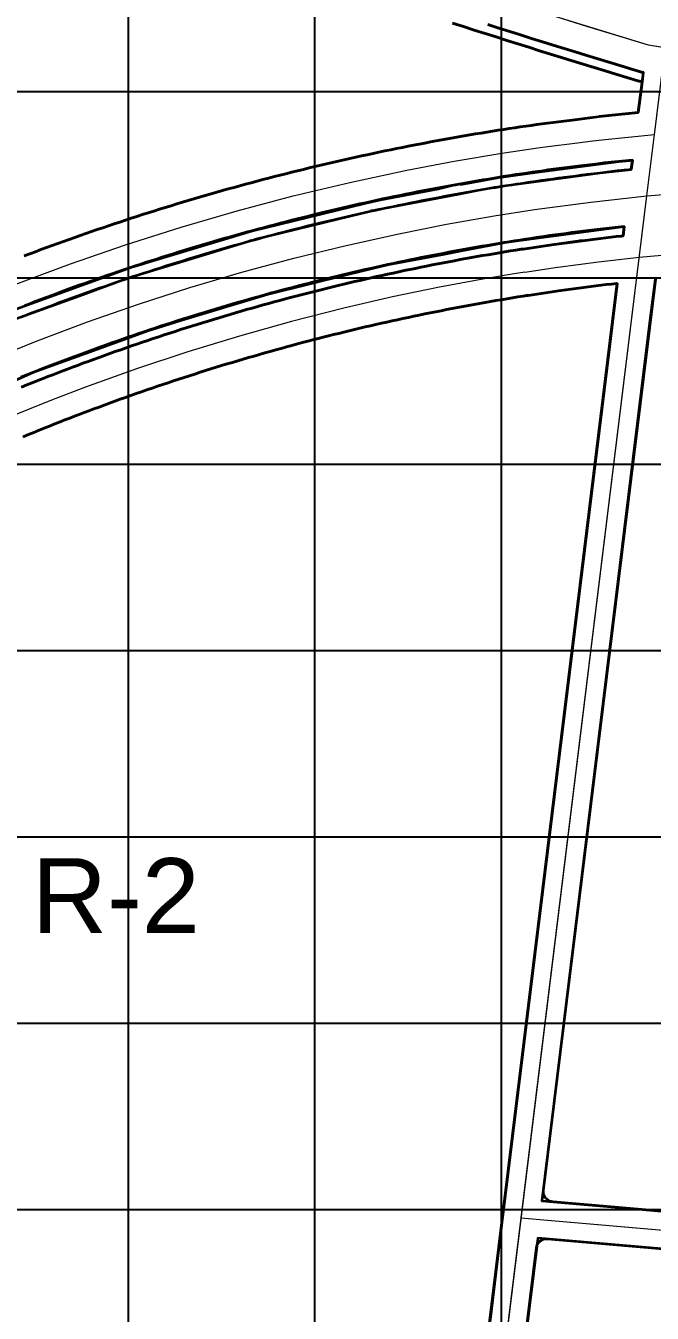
# Model space of a CAD drawing. Header units: millimetres. Extents: x 464536 to 476893, y 870501 to 881610.
# Drawn here: x 467945 to 468281, y 877744 to 878435 of the extents above; entities that cross this region are included whole.
import ezdxf
from ezdxf.enums import TextEntityAlignment as Align

# ---------------------------------------------------------------- set-up
doc = ezdxf.new("R2010")
doc.units = ezdxf.units.MM
for name, color, linetype, lineweight in [('Center_1', 7, 'Continuous', 5), ('Land Use Code', 7, 'Continuous', 35), ('Mixed use', 30, 'Continuous', 35), ('Proposed Road Net work', 7, 'Continuous', 35), ('Recreational _ Environmental', 84, 'Continuous', 35), ('Special Functions-', 9, 'Continuous', 35)]:
    doc.layers.add(name, color=color, linetype=linetype, lineweight=lineweight)
doc.layers.add('Grid1', color=7, linetype='Continuous')
doc.styles.add('Arial', font='arial.ttf')

msp = doc.modelspace()

# ---------------------------------------------------------------- linework, layer by layer
at = {"layer": 'Center_1'}
for points in [[(468151.36, 877312.66), (468278.03, 878344.01), (468282.08, 878377.04), (468282.23, 878378.25), (468587.09, 880859.8), (468634.74, 881247.69), (468643.08, 881315.62)], [(468331.85, 878416.21), (468278.95, 878424.93), (468229.37, 878440.13)], [(467939.61, 878296.7), (467968.88, 878307.64), (467998.41, 878317.85), (468028.19, 878327.32), (468058.19, 878336.06), (468088.39, 878344.05), (468118.78, 878351.3), (468149.35, 878357.79), (468174.74, 878362.59), (468200.23, 878366.88), (468220.76, 878369.94), (468223.51, 878370.32), (468240.89, 878372.51), (468248.97, 878373.53), (468253.8, 878374.14), (468282.08, 878377.02)], [(467923.5, 878255.21), (467950.93, 878266.23), (467978.04, 878276.39), (468005.38, 878285.91), (468032.94, 878294.78), (468060.7, 878303.01), (468088.64, 878310.58), (468116.75, 878317.49), (468145.02, 878323.74), (468170.51, 878328.78), (468196.11, 878333.29), (468216.65, 878336.51), (468217.82, 878336.68), (468247.98, 878340.73), (468278.03, 878344.02), (468278.23, 878344.04), (468308.56, 878346.6)], [(468302.28, 878313.53), (468273.97, 878310.95), (468273.96, 878310.95), (468252.05, 878308.49), (468252.01, 878308.48), (468230.19, 878305.62), (468230.16, 878305.62), (468212.53, 878302.93), (468212.54, 878303.01), (468206.89, 878302.12), (468192.04, 878299.64), (468166.77, 878294.98), (468141.6, 878289.78), (468115.42, 878283.77), (468087.36, 878276.64), (468059.46, 878268.83), (468031.75, 878260.34), (468004.26, 878251.19), (467976.99, 878241.38), (467958.75, 878234.4), (467934.77, 878224.7)], [(468210.65, 877795.56), (468220.62, 877794.7), (468794.19, 877745.16), (468798.06, 877744.83)]]:
    msp.add_lwpolyline(points, dxfattribs=at)
for points in [[(468287.79, 878423.53, 0), (468278.95, 878424.93, 0), (468245.88, 878435.01, 0), (468212.87, 878445.3, 0), (468179.94, 878455.83, 0), (468158.85, 878466.16, 0), (468137.9, 878476.76, 0), (468117.08, 878487.62, 0), (468096.4, 878498.73, 0), (468075.85, 878510.1, 0), (468055.44, 878521.71, 0), (468035.18, 878533.58, 0), (468015.07, 878545.7, 0), (467995.11, 878558.07, 0), (467975.31, 878570.68, 0), (467955.66, 878583.53, 0), (467936.17, 878596.63, 0), (467916.84, 878609.96, 0), (467897.68, 878623.53, 0), (467878.69, 878637.34, 0)], [(468210.67, 877795.56, 0), (468278.03, 878344.01, 0), (468282.08, 878377.04, 0), (468282.23, 878378.25, 0), (468287.79, 878423.53, 0)], [(468193.33, 877654.44, 0), (468210.67, 877795.56, 0)], [(468210.65, 877795.56, 0), (468210.67, 877795.56, 0)], [(468210.67, 877795.56, 0), (468220.62, 877794.7, 0), (468464.47, 877773.64, 0)]]:
    msp.add_polyline3d(points, dxfattribs=at)
at = {"layer": 'Grid1'}
for p, q in [((468000, 870600), (468000, 881600)), ((468100, 870600), (468100, 881600)), ((468200, 870600), (468200, 881600)), ((464700, 878400), (472600, 878400)), ((464700, 878300), (472600, 878300)), ((464700, 878200), (472600, 878200)), ((464700, 878100), (472600, 878100)), ((464700, 878000), (472600, 878000)), ((464700, 877900), (472600, 877900)), ((464700, 877800), (472600, 877800))]:
    msp.add_line(p, q, dxfattribs=at)
at = {"layer": 'Mixed use'}
msp.add_lwpolyline([(468653.25, 877507.17), (468617.07, 877517.03), (468600.72, 877521.49), (468502, 877563.05), (468501.72, 877563.16), (468501.48, 877563.24), (468217.96, 877652.94), (468208.13, 877656.05, -0.361238), (468204.33, 877661.96), (468218.77, 877779.5, -0.403121), (468224.69, 877784.31), (468224.7, 877784.31), (468644.6, 877748.04), (468688.56, 877744.25), (468660.15, 877511.81, -0.457227)], format="xyb", close=True, dxfattribs=at)
for points in [[(468457.71, 877784.26, 0), (468227.54, 877804.14, 0), (468227.51, 877804.14, 0), (468226.64, 877804.29, 0), (468225.81, 877804.58, 0), (468225.03, 877805, 0), (468224.33, 877805.53, 0), (468223.73, 877806.17, 0), (468223.23, 877806.9, 0), (468222.86, 877807.69, 0), (468222.62, 877808.54, 0), (468222.51, 877809.41, 0), (468222.55, 877810.29, 0), (468279.89, 878277.16, 0), (468282.6, 878299.25, 0)], [(467943.52, 878214.8, 0), (467946.34, 878215.96, 0), (467949.16, 878217.11, 0), (467951.99, 878218.25, 0), (467954.82, 878219.39, 0), (467957.65, 878220.52, 0), (467960.48, 878221.65, 0), (467963.32, 878222.76, 0), (467965.89, 878223.77, 0), (467968.46, 878224.77, 0), (467971.04, 878225.76, 0), (467973.62, 878226.75, 0), (467976.2, 878227.73, 0), (467978.78, 878228.71, 0), (467981.37, 878229.67, 0), (467984.2, 878230.73, 0), (467987.03, 878231.77, 0), (467989.86, 878232.81, 0), (467992.7, 878233.84, 0), (467995.54, 878234.87, 0), (467998.38, 878235.88, 0), (468001.23, 878236.89, 0), (468004.07, 878237.89, 0), (468006.92, 878238.89, 0), (468009.78, 878239.88, 0), (468012.63, 878240.86, 0), (468015.49, 878241.83, 0), (468018.35, 878242.8, 0), (468021.21, 878243.75, 0), (468024.07, 878244.71, 0), (468026.94, 878245.65, 0), (468029.81, 878246.59, 0), (468032.68, 878247.52, 0), (468035.56, 878248.44, 0), (468038.43, 878249.35, 0), (468041.31, 878250.26, 0), (468044.19, 878251.16, 0), (468047.08, 878252.05, 0), (468049.96, 878252.94, 0), (468052.85, 878253.82, 0), (468055.74, 878254.69, 0), (468058.63, 878255.55, 0), (468061.53, 878256.41, 0), (468064.42, 878257.26, 0), (468067.32, 878258.1, 0), (468070.22, 878258.93, 0), (468073.13, 878259.76, 0), (468076.03, 878260.58, 0), (468078.94, 878261.39, 0), (468081.85, 878262.19, 0), (468084.76, 878262.99, 0), (468087.67, 878263.78, 0), (468090.59, 878264.56, 0), (468093.36, 878265.3, 0), (468096.13, 878266.03, 0), (468098.9, 878266.75, 0), (468101.68, 878267.47, 0), (468104.45, 878268.18, 0), (468107.23, 878268.88, 0), (468110.01, 878269.57, 0), (468112.79, 878270.26, 0), (468115.57, 878270.95, 0), (468118.36, 878271.62, 0), (468121.23, 878272.31, 0), (468124.1, 878272.99, 0), (468126.98, 878273.67, 0), (468129.85, 878274.34, 0), (468132.73, 878275, 0), (468135.61, 878275.65, 0), (468138.49, 878276.3, 0), (468141.38, 878276.93, 0), (468144.26, 878277.57, 0), (468147.19, 878278.2, 0), (468150.11, 878278.83, 0), (468153.04, 878279.44, 0), (468155.97, 878280.05, 0), (468158.9, 878280.66, 0), (468161.83, 878281.25, 0), (468164.76, 878281.84, 0), (468167.7, 878282.42, 0), (468170.63, 878283, 0), (468173.57, 878283.56, 0), (468176.51, 878284.12, 0), (468179.45, 878284.68, 0), (468182.39, 878285.22, 0), (468185.34, 878285.76, 0), (468188.28, 878286.29, 0), (468191.23, 878286.81, 0), (468194.17, 878287.32, 0), (468197.11, 878287.83, 0), (468200.05, 878288.33, 0), (468202.99, 878288.82, 0), (468205.93, 878289.3, 0), (468208.87, 878289.78, 0), (468211.67, 878290.22, 0), (468213.47, 878290.5, 0), (468214.41, 878290.57, 0), (468231.81, 878293.23, 0), (468232.03, 878293.26, 0), (468253.59, 878296.08, 0), (468256.27, 878296.4, 0), (468258.98, 878296.72, 0), (468261.69, 878297.04, 0), (468262.19, 878297.1, 0), (468257.83, 878261.62, 0), (468200.82, 877797.38, 0), (468200.67, 877796.18, 0), (468194.62, 877746.94, 0), (468179.8, 877626.25, 0)]]:
    msp.add_polyline3d(points, dxfattribs=at)
at = {"layer": 'Proposed Road Net work'}
for points in [[(467944.06, 878311.8, 0), (467947.06, 878312.93, 0), (467950.06, 878314.05, 0), (467953.06, 878315.17, 0), (467956.06, 878316.28, 0), (467959.07, 878317.38, 0), (467962.07, 878318.47, 0), (467965.08, 878319.56, 0), (467968.1, 878320.63, 0), (467971.12, 878321.7, 0), (467974.14, 878322.77, 0), (467977.16, 878323.82, 0), (467980.18, 878324.87, 0), (467983.21, 878325.91, 0), (467986.24, 878326.94, 0), (467989.27, 878327.97, 0), (467992.31, 878328.99, 0), (467995.34, 878330, 0), (467998.38, 878331, 0), (468001.43, 878331.99, 0), (468004.47, 878332.98, 0), (468007.52, 878333.96, 0), (468010.57, 878334.93, 0), (468013.62, 878335.9, 0), (468016.68, 878336.85, 0), (468019.73, 878337.8, 0), (468022.79, 878338.74, 0), (468025.86, 878339.68, 0), (468028.92, 878340.6, 0), (468031.99, 878341.52, 0), (468035.06, 878342.43, 0), (468038.13, 878343.34, 0), (468041.2, 878344.23, 0), (468044.28, 878345.12, 0), (468047.35, 878346, 0), (468050.43, 878346.87, 0), (468053.52, 878347.73, 0), (468056.6, 878348.59, 0), (468059.69, 878349.44, 0), (468062.78, 878350.28, 0), (468065.87, 878351.12, 0), (468068.96, 878351.94, 0), (468072.05, 878352.76, 0), (468075.15, 878353.57, 0), (468078.25, 878354.37, 0), (468081.35, 878355.17, 0), (468084.45, 878355.95, 0), (468087.56, 878356.73, 0), (468090.67, 878357.5, 0), (468093.78, 878358.27, 0), (468096.89, 878359.02, 0), (468100, 878359.77, 0), (468103.11, 878360.51, 0), (468106.23, 878361.24, 0), (468109.35, 878361.97, 0), (468112.47, 878362.69, 0), (468115.59, 878363.39, 0), (468118.71, 878364.1, 0), (468121.84, 878364.79, 0), (468124.96, 878365.47, 0), (468128.09, 878366.15, 0), (468131.22, 878366.82, 0), (468134.35, 878367.48, 0), (468137.49, 878368.14, 0), (468140.62, 878368.78, 0), (468143.76, 878369.42, 0), (468146.9, 878370.05, 0), (468149.91, 878370.65, 0), (468152.92, 878371.24, 0), (468155.94, 878371.82, 0), (468158.96, 878372.4, 0), (468161.97, 878372.97, 0), (468164.99, 878373.53, 0), (468168.01, 878374.08, 0), (468171.04, 878374.63, 0), (468174.06, 878375.17, 0), (468177.08, 878375.7, 0), (468180.11, 878376.23, 0), (468183.14, 878376.74, 0), (468186.16, 878377.25, 0), (468189.19, 878377.76, 0), (468192.22, 878378.25, 0), (468195.26, 878378.74, 0), (468198.29, 878379.22, 0), (468201.25, 878379.69, 0), (468204.21, 878380.14, 0), (468207.17, 878380.59, 0), (468210.13, 878381.03, 0), (468213.09, 878381.47, 0), (468216.05, 878381.89, 0), (468219.02, 878382.31, 0), (468221.86, 878382.71, 0), (468239.32, 878384.91, 0), (468247.41, 878385.93, 0), (468252.38, 878386.56, 0), (468273.44, 878388.7, 0), (468276.22, 878410.19, 0), (468274.62, 878410.57, 0), (468268.77, 878412.34, 0), (468262.91, 878414.11, 0), (468257.06, 878415.89, 0), (468251.21, 878417.68, 0), (468245.36, 878419.47, 0), (468239.51, 878421.27, 0), (468233.66, 878423.08, 0), (468227.82, 878424.9, 0), (468221.98, 878426.72, 0), (468216.14, 878428.55, 0), (468210.3, 878430.39, 0), (468204.47, 878432.23, 0), (468198.63, 878434.08, 0), (468192.8, 878435.94, 0)], [(467944.06, 878311.8, 0), (467947.06, 878312.93, 0), (467950.06, 878314.05, 0), (467953.06, 878315.17, 0), (467956.06, 878316.28, 0), (467959.07, 878317.38, 0), (467962.07, 878318.47, 0), (467965.08, 878319.56, 0), (467968.1, 878320.63, 0), (467971.12, 878321.7, 0), (467974.14, 878322.77, 0), (467977.16, 878323.82, 0), (467980.18, 878324.87, 0), (467983.21, 878325.91, 0), (467986.24, 878326.94, 0), (467989.27, 878327.97, 0), (467992.31, 878328.99, 0), (467995.34, 878330, 0), (467998.38, 878331, 0), (468001.43, 878331.99, 0), (468004.47, 878332.98, 0), (468007.52, 878333.96, 0), (468010.57, 878334.93, 0), (468013.62, 878335.9, 0), (468016.68, 878336.85, 0), (468019.73, 878337.8, 0), (468022.79, 878338.74, 0), (468025.86, 878339.68, 0), (468028.92, 878340.6, 0), (468031.99, 878341.52, 0), (468035.06, 878342.43, 0), (468038.13, 878343.34, 0), (468041.2, 878344.23, 0), (468044.28, 878345.12, 0), (468047.35, 878346, 0), (468050.43, 878346.87, 0), (468053.52, 878347.73, 0), (468056.6, 878348.59, 0), (468059.69, 878349.44, 0), (468062.78, 878350.28, 0), (468065.87, 878351.12, 0), (468068.96, 878351.94, 0), (468072.05, 878352.76, 0), (468075.15, 878353.57, 0), (468078.25, 878354.37, 0), (468081.35, 878355.17, 0), (468084.45, 878355.95, 0), (468087.56, 878356.73, 0), (468090.67, 878357.5, 0), (468093.78, 878358.27, 0), (468096.89, 878359.02, 0), (468100, 878359.77, 0), (468103.11, 878360.51, 0), (468106.23, 878361.24, 0), (468109.35, 878361.97, 0), (468112.47, 878362.69, 0), (468115.59, 878363.39, 0), (468118.71, 878364.1, 0), (468121.84, 878364.79, 0), (468124.96, 878365.47, 0), (468128.09, 878366.15, 0), (468131.22, 878366.82, 0), (468134.35, 878367.48, 0), (468137.49, 878368.14, 0), (468140.62, 878368.78, 0), (468143.76, 878369.42, 0), (468146.9, 878370.05, 0), (468149.91, 878370.65, 0), (468152.92, 878371.24, 0), (468155.94, 878371.82, 0), (468158.96, 878372.4, 0), (468161.97, 878372.97, 0), (468164.99, 878373.53, 0), (468168.01, 878374.08, 0), (468171.04, 878374.63, 0), (468174.06, 878375.17, 0), (468177.08, 878375.7, 0), (468180.11, 878376.23, 0), (468183.14, 878376.74, 0), (468186.16, 878377.25, 0), (468189.19, 878377.76, 0), (468192.22, 878378.25, 0), (468195.26, 878378.74, 0), (468198.29, 878379.22, 0), (468201.25, 878379.69, 0), (468204.21, 878380.14, 0), (468207.17, 878380.59, 0), (468210.13, 878381.03, 0), (468213.09, 878381.47, 0), (468216.05, 878381.89, 0), (468219.02, 878382.31, 0), (468221.86, 878382.71, 0), (468239.32, 878384.91, 0), (468247.41, 878385.93, 0), (468252.38, 878386.56, 0), (468273.44, 878388.7, 0), (468276.22, 878410.19, 0), (468274.62, 878410.57, 0), (468268.77, 878412.34, 0), (468262.91, 878414.11, 0), (468257.06, 878415.89, 0), (468251.21, 878417.68, 0), (468245.36, 878419.47, 0), (468239.51, 878421.27, 0), (468233.66, 878423.08, 0), (468227.82, 878424.9, 0), (468221.98, 878426.72, 0), (468216.14, 878428.55, 0), (468210.3, 878430.39, 0), (468204.47, 878432.23, 0), (468198.63, 878434.08, 0), (468192.8, 878435.94, 0)], [(467942.6, 878279.09, 0), (467945.5, 878280.22, 0), (467948.44, 878281.36, 0), (467951.39, 878282.49, 0), (467954.34, 878283.61, 0), (467957.29, 878284.73, 0), (467960.25, 878285.83, 0), (467963.2, 878286.93, 0), (467966.16, 878288.03, 0), (467969.13, 878289.12, 0), (467972.1, 878290.19, 0), (467975.06, 878291.26, 0), (467978.03, 878292.33, 0), (467981.01, 878293.38, 0), (467983.98, 878294.43, 0), (467986.96, 878295.47, 0), (467989.94, 878296.5, 0), (467992.93, 878297.53, 0), (467995.92, 878298.55, 0), (467998.91, 878299.56, 0), (468001.9, 878300.56, 0), (468004.89, 878301.56, 0), (468007.89, 878302.55, 0), (468010.89, 878303.53, 0), (468013.89, 878304.5, 0), (468016.9, 878305.46, 0), (468019.9, 878306.42, 0), (468022.91, 878307.37, 0), (468025.92, 878308.31, 0), (468028.94, 878309.25, 0), (468031.96, 878310.17, 0), (468034.97, 878311.09, 0), (468038, 878312.01, 0), (468041.02, 878312.91, 0), (468044.04, 878313.81, 0), (468047.07, 878314.7, 0), (468050.1, 878315.58, 0), (468053.14, 878316.45, 0), (468056.17, 878317.32, 0), (468059.21, 878318.17, 0), (468062.25, 878319.02, 0), (468065.29, 878319.87, 0), (468068.33, 878320.7, 0), (468071.38, 878321.53, 0), (468074.42, 878322.35, 0), (468077.47, 878323.16, 0), (468080.52, 878323.97, 0), (468083.58, 878324.76, 0), (468086.63, 878325.55, 0), (468089.69, 878326.33, 0), (468092.75, 878327.11, 0), (468095.81, 878327.87, 0), (468098.88, 878328.63, 0), (468101.94, 878329.38, 0), (468105.01, 878330.12, 0), (468108.08, 878330.86, 0), (468111.15, 878331.58, 0), (468114.22, 878332.3, 0), (468117.3, 878333.01, 0), (468120.37, 878333.72, 0), (468123.45, 878334.41, 0), (468126.53, 878335.1, 0), (468129.61, 878335.78, 0), (468132.7, 878336.45, 0), (468135.78, 878337.12, 0), (468138.87, 878337.78, 0), (468141.96, 878338.42, 0), (468144.99, 878339.05, 0), (468148.02, 878339.67, 0), (468151.05, 878340.29, 0), (468154.09, 878340.89, 0), (468157.12, 878341.49, 0), (468160.16, 878342.08, 0), (468163.2, 878342.67, 0), (468166.24, 878343.24, 0), (468169.28, 878343.81, 0), (468172.32, 878344.37, 0), (468175.37, 878344.93, 0), (468178.41, 878345.47, 0), (468181.46, 878346.01, 0), (468184.51, 878346.54, 0), (468187.56, 878347.07, 0), (468190.61, 878347.58, 0), (468193.66, 878348.09, 0), (468196.63, 878348.58, 0), (468199.6, 878349.06, 0), (468202.57, 878349.53, 0), (468205.54, 878349.99, 0), (468208.51, 878350.45, 0), (468211.48, 878350.9, 0), (468214.45, 878351.34, 0), (468215.65, 878351.52, 0), (468218.69, 878351.96, 0), (468221.74, 878352.4, 0), (468224.79, 878352.83, 0), (468227.84, 878353.25, 0), (468230.89, 878353.66, 0), (468233.94, 878354.07, 0), (468237, 878354.47, 0), (468240.05, 878354.86, 0), (468243.11, 878355.24, 0), (468246.25, 878355.63, 0), (468269.69, 878358.19, 0), (468270.32, 878363.26, 0), (468255.21, 878361.72, 0), (468250.53, 878361.13, 0), (468242.45, 878360.11, 0), (468225.15, 878357.93, 0), (468222.5, 878357.56, 0), (468219.59, 878357.14, 0), (468216.69, 878356.73, 0), (468213.78, 878356.3, 0), (468210.88, 878355.87, 0), (468207.98, 878355.43, 0), (468205.08, 878354.98, 0), (468202.18, 878354.53, 0), (468199.2, 878354.06, 0), (468196.23, 878353.58, 0), (468193.26, 878353.09, 0), (468190.29, 878352.6, 0), (468187.32, 878352.1, 0), (468184.35, 878351.59, 0), (468181.39, 878351.07, 0), (468178.42, 878350.55, 0), (468175.46, 878350.02, 0), (468172.49, 878349.49, 0), (468169.53, 878348.94, 0), (468166.57, 878348.39, 0), (468163.61, 878347.84, 0), (468160.66, 878347.27, 0), (468157.7, 878346.7, 0), (468154.75, 878346.12, 0), (468151.79, 878345.54, 0), (468148.72, 878344.92, 0), (468145.64, 878344.29, 0), (468142.57, 878343.66, 0), (468139.49, 878343.02, 0), (468136.42, 878342.37, 0), (468133.35, 878341.71, 0), (468130.29, 878341.05, 0), (468127.22, 878340.38, 0), (468124.16, 878339.7, 0), (468121.09, 878339.01, 0), (468118.03, 878338.31, 0), (468114.98, 878337.61, 0), (468111.92, 878336.9, 0), (468108.86, 878336.18, 0), (468105.81, 878335.46, 0), (468102.76, 878334.72, 0), (468099.71, 878333.98, 0), (468096.66, 878333.23, 0), (468093.61, 878332.48, 0), (468090.57, 878331.71, 0), (468087.53, 878330.94, 0), (468084.49, 878330.16, 0), (468081.45, 878329.38, 0), (468078.41, 878328.58, 0), (468075.38, 878327.78, 0), (468072.35, 878326.97, 0), (468069.32, 878326.15, 0), (468066.29, 878325.33, 0), (468063.26, 878324.5, 0), (468060.24, 878323.66, 0), (468057.22, 878322.81, 0), (468054.2, 878321.95, 0), (468051.18, 878321.09, 0), (468048.16, 878320.22, 0), (468045.15, 878319.34, 0), (468042.14, 878318.46, 0), (468039.13, 878317.56, 0), (468036.12, 878316.66, 0), (468033.12, 878315.76, 0), (468030.12, 878314.84, 0), (468027.12, 878313.92, 0), (468024.12, 878312.99, 0), (468021.12, 878312.05, 0), (468018.13, 878311.1, 0), (468015.14, 878310.15, 0), (468012.15, 878309.19, 0), (468009.17, 878308.22, 0), (468006.18, 878307.25, 0), (468003.2, 878306.26, 0), (468000.22, 878305.27, 0), (467997.25, 878304.28, 0), (467994.28, 878303.27, 0), (467991.3, 878302.26, 0), (467988.34, 878301.24, 0), (467985.37, 878300.21, 0), (467982.41, 878299.18, 0), (467979.45, 878298.13, 0), (467976.49, 878297.08, 0), (467973.53, 878296.03, 0), (467970.58, 878294.96, 0), (467967.63, 878293.89, 0), (467964.69, 878292.81, 0), (467961.74, 878291.72, 0), (467958.8, 878290.63, 0), (467955.86, 878289.53, 0), (467952.92, 878288.42, 0), (467949.99, 878287.3, 0), (467947.06, 878286.18, 0), (467944.13, 878285.05, 0)], [(467942.6, 878279.09, 0), (467945.5, 878280.22, 0), (467948.44, 878281.36, 0), (467951.39, 878282.49, 0), (467954.34, 878283.61, 0), (467957.29, 878284.73, 0), (467960.25, 878285.83, 0), (467963.2, 878286.93, 0), (467966.16, 878288.03, 0), (467969.13, 878289.12, 0), (467972.1, 878290.19, 0), (467975.06, 878291.26, 0), (467978.03, 878292.33, 0), (467981.01, 878293.38, 0), (467983.98, 878294.43, 0), (467986.96, 878295.47, 0), (467989.94, 878296.5, 0), (467992.93, 878297.53, 0), (467995.92, 878298.55, 0), (467998.91, 878299.56, 0), (468001.9, 878300.56, 0), (468004.89, 878301.56, 0), (468007.89, 878302.55, 0), (468010.89, 878303.53, 0), (468013.89, 878304.5, 0), (468016.9, 878305.46, 0), (468019.9, 878306.42, 0), (468022.91, 878307.37, 0), (468025.92, 878308.31, 0), (468028.94, 878309.25, 0), (468031.96, 878310.17, 0), (468034.97, 878311.09, 0), (468038, 878312.01, 0), (468041.02, 878312.91, 0), (468044.04, 878313.81, 0), (468047.07, 878314.7, 0), (468050.1, 878315.58, 0), (468053.14, 878316.45, 0), (468056.17, 878317.32, 0), (468059.21, 878318.17, 0), (468062.25, 878319.02, 0), (468065.29, 878319.87, 0), (468068.33, 878320.7, 0), (468071.38, 878321.53, 0), (468074.42, 878322.35, 0), (468077.47, 878323.16, 0), (468080.52, 878323.97, 0), (468083.58, 878324.76, 0), (468086.63, 878325.55, 0), (468089.69, 878326.33, 0), (468092.75, 878327.11, 0), (468095.81, 878327.87, 0), (468098.88, 878328.63, 0), (468101.94, 878329.38, 0), (468105.01, 878330.12, 0), (468108.08, 878330.86, 0), (468111.15, 878331.58, 0), (468114.22, 878332.3, 0), (468117.3, 878333.01, 0), (468120.37, 878333.72, 0), (468123.45, 878334.41, 0), (468126.53, 878335.1, 0), (468129.61, 878335.78, 0), (468132.7, 878336.45, 0), (468135.78, 878337.12, 0), (468138.87, 878337.78, 0), (468141.96, 878338.42, 0), (468144.99, 878339.05, 0), (468148.02, 878339.67, 0), (468151.05, 878340.29, 0), (468154.09, 878340.89, 0), (468157.12, 878341.49, 0), (468160.16, 878342.08, 0), (468163.2, 878342.67, 0), (468166.24, 878343.24, 0), (468169.28, 878343.81, 0), (468172.32, 878344.37, 0), (468175.37, 878344.93, 0), (468178.41, 878345.47, 0), (468181.46, 878346.01, 0), (468184.51, 878346.54, 0), (468187.56, 878347.07, 0), (468190.61, 878347.58, 0), (468193.66, 878348.09, 0), (468196.63, 878348.58, 0), (468199.6, 878349.06, 0), (468202.57, 878349.53, 0), (468205.54, 878349.99, 0), (468208.51, 878350.45, 0), (468211.48, 878350.9, 0), (468214.45, 878351.34, 0), (468215.65, 878351.52, 0), (468218.69, 878351.96, 0), (468221.74, 878352.4, 0), (468224.79, 878352.83, 0), (468227.84, 878353.25, 0), (468230.89, 878353.66, 0), (468233.94, 878354.07, 0), (468237, 878354.47, 0), (468240.05, 878354.86, 0), (468243.11, 878355.24, 0), (468246.25, 878355.63, 0), (468269.69, 878358.19, 0), (468270.32, 878363.26, 0), (468255.21, 878361.72, 0), (468250.53, 878361.13, 0), (468242.45, 878360.11, 0), (468225.15, 878357.93, 0), (468222.5, 878357.56, 0), (468219.59, 878357.14, 0), (468216.69, 878356.73, 0), (468213.78, 878356.3, 0), (468210.88, 878355.87, 0), (468207.98, 878355.43, 0), (468205.08, 878354.98, 0), (468202.18, 878354.53, 0), (468199.2, 878354.06, 0), (468196.23, 878353.58, 0), (468193.26, 878353.09, 0), (468190.29, 878352.6, 0), (468187.32, 878352.1, 0), (468184.35, 878351.59, 0), (468181.39, 878351.07, 0), (468178.42, 878350.55, 0), (468175.46, 878350.02, 0), (468172.49, 878349.49, 0), (468169.53, 878348.94, 0), (468166.57, 878348.39, 0), (468163.61, 878347.84, 0), (468160.66, 878347.27, 0), (468157.7, 878346.7, 0), (468154.75, 878346.12, 0), (468151.79, 878345.54, 0), (468148.72, 878344.92, 0), (468145.64, 878344.29, 0), (468142.57, 878343.66, 0), (468139.49, 878343.02, 0), (468136.42, 878342.37, 0), (468133.35, 878341.71, 0), (468130.29, 878341.05, 0), (468127.22, 878340.38, 0), (468124.16, 878339.7, 0), (468121.09, 878339.01, 0), (468118.03, 878338.31, 0), (468114.98, 878337.61, 0), (468111.92, 878336.9, 0), (468108.86, 878336.18, 0), (468105.81, 878335.46, 0), (468102.76, 878334.72, 0), (468099.71, 878333.98, 0), (468096.66, 878333.23, 0), (468093.61, 878332.48, 0), (468090.57, 878331.71, 0), (468087.53, 878330.94, 0), (468084.49, 878330.16, 0), (468081.45, 878329.38, 0), (468078.41, 878328.58, 0), (468075.38, 878327.78, 0), (468072.35, 878326.97, 0), (468069.32, 878326.15, 0), (468066.29, 878325.33, 0), (468063.26, 878324.5, 0), (468060.24, 878323.66, 0), (468057.22, 878322.81, 0), (468054.2, 878321.95, 0), (468051.18, 878321.09, 0), (468048.16, 878320.22, 0), (468045.15, 878319.34, 0), (468042.14, 878318.46, 0), (468039.13, 878317.56, 0), (468036.12, 878316.66, 0), (468033.12, 878315.76, 0), (468030.12, 878314.84, 0), (468027.12, 878313.92, 0), (468024.12, 878312.99, 0), (468021.12, 878312.05, 0), (468018.13, 878311.1, 0), (468015.14, 878310.15, 0), (468012.15, 878309.19, 0), (468009.17, 878308.22, 0), (468006.18, 878307.25, 0), (468003.2, 878306.26, 0), (468000.22, 878305.27, 0), (467997.25, 878304.28, 0), (467994.28, 878303.27, 0), (467991.3, 878302.26, 0), (467988.34, 878301.24, 0), (467985.37, 878300.21, 0), (467982.41, 878299.18, 0), (467979.45, 878298.13, 0), (467976.49, 878297.08, 0), (467973.53, 878296.03, 0), (467970.58, 878294.96, 0), (467967.63, 878293.89, 0), (467964.69, 878292.81, 0), (467961.74, 878291.72, 0), (467958.8, 878290.63, 0), (467955.86, 878289.53, 0), (467952.92, 878288.42, 0), (467949.99, 878287.3, 0), (467947.06, 878286.18, 0), (467944.13, 878285.05, 0)], [(467942.62, 878241.43, 0), (467945.51, 878242.6, 0), (467948.4, 878243.75, 0), (467951.29, 878244.9, 0), (467954.19, 878246.04, 0), (467956.81, 878247.06, 0), (467959.44, 878248.08, 0), (467962.07, 878249.1, 0), (467964.71, 878250.11, 0), (467967.34, 878251.11, 0), (467969.98, 878252.1, 0), (467972.62, 878253.09, 0), (467975.51, 878254.17, 0), (467978.4, 878255.24, 0), (467981.3, 878256.3, 0), (467984.19, 878257.35, 0), (467987.09, 878258.39, 0), (467989.99, 878259.43, 0), (467992.9, 878260.46, 0), (467995.8, 878261.49, 0), (467998.71, 878262.5, 0), (468001.63, 878263.51, 0), (468004.54, 878264.51, 0), (468007.46, 878265.5, 0), (468010.38, 878266.49, 0), (468013.3, 878267.47, 0), (468016.23, 878268.44, 0), (468019.15, 878269.4, 0), (468022.08, 878270.36, 0), (468025.02, 878271.31, 0), (468027.95, 878272.25, 0), (468030.89, 878273.19, 0), (468033.83, 878274.11, 0), (468036.77, 878275.03, 0), (468039.71, 878275.94, 0), (468042.66, 878276.85, 0), (468045.61, 878277.74, 0), (468048.56, 878278.63, 0), (468051.51, 878279.52, 0), (468054.47, 878280.39, 0), (468057.42, 878281.26, 0), (468060.38, 878282.12, 0), (468063.35, 878282.97, 0), (468066.31, 878283.81, 0), (468069.28, 878284.65, 0), (468072.25, 878285.48, 0), (468075.22, 878286.3, 0), (468078.19, 878287.11, 0), (468081.16, 878287.92, 0), (468084.14, 878288.72, 0), (468086.97, 878289.47, 0), (468089.8, 878290.21, 0), (468092.63, 878290.95, 0), (468095.46, 878291.68, 0), (468098.29, 878292.41, 0), (468101.13, 878293.12, 0), (468103.97, 878293.83, 0), (468106.81, 878294.54, 0), (468109.65, 878295.23, 0), (468112.49, 878295.92, 0), (468115.42, 878296.63, 0), (468118.36, 878297.32, 0), (468121.29, 878298.01, 0), (468124.23, 878298.69, 0), (468127.17, 878299.37, 0), (468130.11, 878300.04, 0), (468133.05, 878300.7, 0), (468136, 878301.35, 0), (468138.94, 878301.99, 0), (468141.93, 878302.64, 0), (468144.91, 878303.28, 0), (468147.9, 878303.91, 0), (468150.89, 878304.53, 0), (468153.89, 878305.15, 0), (468156.88, 878305.76, 0), (468159.87, 878306.36, 0), (468162.87, 878306.95, 0), (468165.87, 878307.54, 0), (468168.87, 878308.12, 0), (468171.87, 878308.69, 0), (468174.87, 878309.25, 0), (468177.88, 878309.81, 0), (468180.88, 878310.36, 0), (468183.89, 878310.9, 0), (468186.89, 878311.43, 0), (468189.9, 878311.96, 0), (468192.9, 878312.47, 0), (468195.9, 878312.98, 0), (468198.91, 878313.48, 0), (468201.91, 878313.97, 0), (468204.91, 878314.46, 0), (468207.76, 878314.91, 0), (468210.6, 878315.36, 0), (468211.63, 878315.44, 0), (468228.39, 878317.99, 0), (468250.47, 878320.89, 0), (468253.31, 878321.23, 0), (468256.07, 878321.55, 0), (468258.84, 878321.88, 0), (468261.61, 878322.19, 0), (468264.37, 878322.5, 0), (468265.32, 878322.6, 0), (468265.94, 878327.6, 0), (468249.71, 878325.83, 0), (468246.81, 878325.47, 0), (468243.83, 878325.1, 0), (468240.85, 878324.72, 0), (468237.87, 878324.33, 0), (468234.89, 878323.93, 0), (468231.91, 878323.53, 0), (468228.93, 878323.12, 0), (468225.95, 878322.7, 0), (468222.98, 878322.27, 0), (468219.99, 878321.84, 0), (468218.85, 878321.67, 0), (468215.94, 878321.24, 0), (468213.04, 878320.8, 0), (468210.14, 878320.35, 0), (468207.24, 878319.89, 0), (468204.35, 878319.43, 0), (468201.45, 878318.97, 0), (468198.55, 878318.49, 0), (468195.57, 878317.99, 0), (468192.59, 878317.49, 0), (468189.62, 878316.98, 0), (468186.64, 878316.46, 0), (468183.67, 878315.94, 0), (468180.7, 878315.4, 0), (468177.73, 878314.86, 0), (468174.76, 878314.32, 0), (468171.79, 878313.76, 0), (468168.82, 878313.2, 0), (468165.85, 878312.63, 0), (468162.89, 878312.05, 0), (468159.93, 878311.47, 0), (468156.96, 878310.88, 0), (468154, 878310.28, 0), (468151.05, 878309.67, 0), (468148.09, 878309.06, 0), (468145.07, 878308.42, 0), (468142.06, 878307.78, 0), (468139.05, 878307.13, 0), (468136.04, 878306.48, 0), (468133.03, 878305.81, 0), (468130.03, 878305.14, 0), (468127.02, 878304.46, 0), (468124.02, 878303.78, 0), (468121.02, 878303.08, 0), (468118.02, 878302.38, 0), (468115.02, 878301.67, 0), (468112.03, 878300.96, 0), (468109.04, 878300.23, 0), (468106.04, 878299.5, 0), (468103.05, 878298.76, 0), (468100.07, 878298.01, 0), (468097.08, 878297.26, 0), (468094.1, 878296.49, 0), (468091.11, 878295.72, 0), (468088.13, 878294.95, 0), (468085.16, 878294.16, 0), (468082.18, 878293.37, 0), (468079.21, 878292.57, 0), (468076.23, 878291.76, 0), (468073.26, 878290.95, 0), (468070.29, 878290.12, 0), (468067.33, 878289.29, 0), (468064.36, 878288.46, 0), (468061.4, 878287.61, 0), (468058.44, 878286.76, 0), (468055.49, 878285.9, 0), (468052.53, 878285.03, 0), (468049.58, 878284.16, 0), (468046.63, 878283.27, 0), (468043.68, 878282.38, 0), (468040.73, 878281.49, 0), (468037.79, 878280.58, 0), (468034.85, 878279.67, 0), (468031.91, 878278.75, 0), (468028.97, 878277.82, 0), (468026.03, 878276.89, 0), (468023.1, 878275.95, 0), (468020.17, 878275, 0), (468017.24, 878274.04, 0), (468014.32, 878273.08, 0), (468011.4, 878272.11, 0), (468008.48, 878271.13, 0), (468005.56, 878270.14, 0), (468002.64, 878269.15, 0), (467999.73, 878268.15, 0), (467996.82, 878267.14, 0), (467993.91, 878266.12, 0), (467991.01, 878265.1, 0), (467988.11, 878264.07, 0), (467985.21, 878263.03, 0), (467982.3, 878261.98, 0), (467979.41, 878260.93, 0), (467976.52, 878259.87, 0), (467973.63, 878258.81, 0), (467970.75, 878257.73, 0), (467967.86, 878256.65, 0), (467964.98, 878255.56, 0), (467962.1, 878254.46, 0), (467959.23, 878253.36, 0), (467956.35, 878252.25, 0), (467953.52, 878251.15, 0), (467950.69, 878250.03, 0), (467947.86, 878248.92, 0), (467945.03, 878247.79, 0), (467942.21, 878246.66, 0)], [(467942.62, 878241.43, 0), (467945.51, 878242.6, 0), (467948.4, 878243.75, 0), (467951.29, 878244.9, 0), (467954.19, 878246.04, 0), (467956.81, 878247.06, 0), (467959.44, 878248.08, 0), (467962.07, 878249.1, 0), (467964.71, 878250.11, 0), (467967.34, 878251.11, 0), (467969.98, 878252.1, 0), (467972.62, 878253.09, 0), (467975.51, 878254.17, 0), (467978.4, 878255.24, 0), (467981.3, 878256.3, 0), (467984.19, 878257.35, 0), (467987.09, 878258.39, 0), (467989.99, 878259.43, 0), (467992.9, 878260.46, 0), (467995.8, 878261.49, 0), (467998.71, 878262.5, 0), (468001.63, 878263.51, 0), (468004.54, 878264.51, 0), (468007.46, 878265.5, 0), (468010.38, 878266.49, 0), (468013.3, 878267.47, 0), (468016.23, 878268.44, 0), (468019.15, 878269.4, 0), (468022.08, 878270.36, 0), (468025.02, 878271.31, 0), (468027.95, 878272.25, 0), (468030.89, 878273.19, 0), (468033.83, 878274.11, 0), (468036.77, 878275.03, 0), (468039.71, 878275.94, 0), (468042.66, 878276.85, 0), (468045.61, 878277.74, 0), (468048.56, 878278.63, 0), (468051.51, 878279.52, 0), (468054.47, 878280.39, 0), (468057.42, 878281.26, 0), (468060.38, 878282.12, 0), (468063.35, 878282.97, 0), (468066.31, 878283.81, 0), (468069.28, 878284.65, 0), (468072.25, 878285.48, 0), (468075.22, 878286.3, 0), (468078.19, 878287.11, 0), (468081.16, 878287.92, 0), (468084.14, 878288.72, 0), (468086.97, 878289.47, 0), (468089.8, 878290.21, 0), (468092.63, 878290.95, 0), (468095.46, 878291.68, 0), (468098.29, 878292.41, 0), (468101.13, 878293.12, 0), (468103.97, 878293.83, 0), (468106.81, 878294.54, 0), (468109.65, 878295.23, 0), (468112.49, 878295.92, 0), (468115.42, 878296.63, 0), (468118.36, 878297.32, 0), (468121.29, 878298.01, 0), (468124.23, 878298.69, 0), (468127.17, 878299.37, 0), (468130.11, 878300.04, 0), (468133.05, 878300.7, 0), (468136, 878301.35, 0), (468138.94, 878301.99, 0), (468141.93, 878302.64, 0), (468144.91, 878303.28, 0), (468147.9, 878303.91, 0), (468150.89, 878304.53, 0), (468153.89, 878305.15, 0), (468156.88, 878305.76, 0), (468159.87, 878306.36, 0), (468162.87, 878306.95, 0), (468165.87, 878307.54, 0), (468168.87, 878308.12, 0), (468171.87, 878308.69, 0), (468174.87, 878309.25, 0), (468177.88, 878309.81, 0), (468180.88, 878310.36, 0), (468183.89, 878310.9, 0), (468186.89, 878311.43, 0), (468189.9, 878311.96, 0), (468192.9, 878312.47, 0), (468195.9, 878312.98, 0), (468198.91, 878313.48, 0), (468201.91, 878313.97, 0), (468204.91, 878314.46, 0), (468207.76, 878314.91, 0), (468210.6, 878315.36, 0), (468211.63, 878315.44, 0), (468228.39, 878317.99, 0), (468250.47, 878320.89, 0), (468253.31, 878321.23, 0), (468256.07, 878321.55, 0), (468258.84, 878321.88, 0), (468261.61, 878322.19, 0), (468264.37, 878322.5, 0), (468265.32, 878322.6, 0), (468265.94, 878327.6, 0), (468249.71, 878325.83, 0), (468246.81, 878325.47, 0), (468243.83, 878325.1, 0), (468240.85, 878324.72, 0), (468237.87, 878324.33, 0), (468234.89, 878323.93, 0), (468231.91, 878323.53, 0), (468228.93, 878323.12, 0), (468225.95, 878322.7, 0), (468222.98, 878322.27, 0), (468219.99, 878321.84, 0), (468218.85, 878321.67, 0), (468215.94, 878321.24, 0), (468213.04, 878320.8, 0), (468210.14, 878320.35, 0), (468207.24, 878319.89, 0), (468204.35, 878319.43, 0), (468201.45, 878318.97, 0), (468198.55, 878318.49, 0), (468195.57, 878317.99, 0), (468192.59, 878317.49, 0), (468189.62, 878316.98, 0), (468186.64, 878316.46, 0), (468183.67, 878315.94, 0), (468180.7, 878315.4, 0), (468177.73, 878314.86, 0), (468174.76, 878314.32, 0), (468171.79, 878313.76, 0), (468168.82, 878313.2, 0), (468165.85, 878312.63, 0), (468162.89, 878312.05, 0), (468159.93, 878311.47, 0), (468156.96, 878310.88, 0), (468154, 878310.28, 0), (468151.05, 878309.67, 0), (468148.09, 878309.06, 0), (468145.07, 878308.42, 0), (468142.06, 878307.78, 0), (468139.05, 878307.13, 0), (468136.04, 878306.48, 0), (468133.03, 878305.81, 0), (468130.03, 878305.14, 0), (468127.02, 878304.46, 0), (468124.02, 878303.78, 0), (468121.02, 878303.08, 0), (468118.02, 878302.38, 0), (468115.02, 878301.67, 0), (468112.03, 878300.96, 0), (468109.04, 878300.23, 0), (468106.04, 878299.5, 0), (468103.05, 878298.76, 0), (468100.07, 878298.01, 0), (468097.08, 878297.26, 0), (468094.1, 878296.49, 0), (468091.11, 878295.72, 0), (468088.13, 878294.95, 0), (468085.16, 878294.16, 0), (468082.18, 878293.37, 0), (468079.21, 878292.57, 0), (468076.23, 878291.76, 0), (468073.26, 878290.95, 0), (468070.29, 878290.12, 0), (468067.33, 878289.29, 0), (468064.36, 878288.46, 0), (468061.4, 878287.61, 0), (468058.44, 878286.76, 0), (468055.49, 878285.9, 0), (468052.53, 878285.03, 0), (468049.58, 878284.16, 0), (468046.63, 878283.27, 0), (468043.68, 878282.38, 0), (468040.73, 878281.49, 0), (468037.79, 878280.58, 0), (468034.85, 878279.67, 0), (468031.91, 878278.75, 0), (468028.97, 878277.82, 0), (468026.03, 878276.89, 0), (468023.1, 878275.95, 0), (468020.17, 878275, 0), (468017.24, 878274.04, 0), (468014.32, 878273.08, 0), (468011.4, 878272.11, 0), (468008.48, 878271.13, 0), (468005.56, 878270.14, 0), (468002.64, 878269.15, 0), (467999.73, 878268.15, 0), (467996.82, 878267.14, 0), (467993.91, 878266.12, 0), (467991.01, 878265.1, 0), (467988.11, 878264.07, 0), (467985.21, 878263.03, 0), (467982.3, 878261.98, 0), (467979.41, 878260.93, 0), (467976.52, 878259.87, 0), (467973.63, 878258.81, 0), (467970.75, 878257.73, 0), (467967.86, 878256.65, 0), (467964.98, 878255.56, 0), (467962.1, 878254.46, 0), (467959.23, 878253.36, 0), (467956.35, 878252.25, 0), (467953.52, 878251.15, 0), (467950.69, 878250.03, 0), (467947.86, 878248.92, 0), (467945.03, 878247.79, 0), (467942.21, 878246.66, 0)], [(468282.6, 878299.25, 0), (468221.76, 877804.64, 0), (468457.71, 877784.26, 0)], [(468282.6, 878299.25, 0), (468221.76, 877804.64, 0), (468457.71, 877784.26, 0)], [(468144.98, 877342.74, 0), (468262.19, 878297.1, 0), (468261.69, 878297.04, 0), (468258.98, 878296.72, 0), (468256.27, 878296.4, 0), (468253.59, 878296.08, 0), (468231.95, 878293.25, 0), (468214.41, 878290.57, 0), (468213.47, 878290.5, 0), (468211.67, 878290.22, 0), (468208.87, 878289.78, 0), (468205.93, 878289.3, 0), (468202.99, 878288.82, 0), (468200.05, 878288.33, 0), (468197.11, 878287.83, 0), (468194.17, 878287.32, 0), (468191.23, 878286.81, 0), (468188.28, 878286.29, 0), (468185.34, 878285.76, 0), (468182.39, 878285.22, 0), (468179.45, 878284.68, 0), (468176.51, 878284.12, 0), (468173.57, 878283.56, 0), (468170.63, 878283, 0), (468167.7, 878282.42, 0), (468164.76, 878281.84, 0), (468161.83, 878281.25, 0), (468158.9, 878280.66, 0), (468155.97, 878280.05, 0), (468153.04, 878279.44, 0), (468150.11, 878278.83, 0), (468147.19, 878278.2, 0), (468144.26, 878277.57, 0), (468141.38, 878276.93, 0), (468138.49, 878276.3, 0), (468135.61, 878275.65, 0), (468132.73, 878275, 0), (468129.85, 878274.34, 0), (468126.98, 878273.67, 0), (468124.1, 878272.99, 0), (468121.23, 878272.31, 0), (468118.36, 878271.62, 0), (468115.57, 878270.95, 0), (468112.79, 878270.26, 0), (468110.01, 878269.57, 0), (468107.23, 878268.88, 0), (468104.45, 878268.18, 0), (468101.68, 878267.47, 0), (468098.9, 878266.75, 0), (468096.13, 878266.03, 0), (468093.36, 878265.3, 0), (468090.59, 878264.56, 0), (468087.67, 878263.78, 0), (468084.76, 878262.99, 0), (468081.85, 878262.19, 0), (468078.94, 878261.39, 0), (468076.03, 878260.58, 0), (468073.13, 878259.76, 0), (468070.22, 878258.93, 0), (468067.32, 878258.1, 0), (468064.42, 878257.26, 0), (468061.53, 878256.41, 0), (468058.63, 878255.55, 0), (468055.74, 878254.69, 0), (468052.85, 878253.82, 0), (468049.96, 878252.94, 0), (468047.08, 878252.05, 0), (468044.19, 878251.16, 0), (468041.31, 878250.26, 0), (468038.43, 878249.35, 0), (468035.56, 878248.44, 0), (468032.68, 878247.52, 0), (468029.81, 878246.59, 0), (468026.94, 878245.65, 0), (468024.07, 878244.71, 0), (468021.21, 878243.75, 0), (468018.35, 878242.8, 0), (468015.49, 878241.83, 0), (468012.63, 878240.86, 0), (468009.78, 878239.88, 0), (468006.92, 878238.89, 0), (468004.07, 878237.89, 0), (468001.23, 878236.89, 0), (467998.38, 878235.88, 0), (467995.54, 878234.87, 0), (467992.7, 878233.84, 0), (467989.86, 878232.81, 0), (467987.03, 878231.77, 0), (467984.2, 878230.73, 0), (467981.37, 878229.67, 0), (467978.78, 878228.71, 0), (467976.2, 878227.73, 0), (467973.62, 878226.75, 0), (467971.04, 878225.76, 0), (467968.46, 878224.77, 0), (467965.89, 878223.77, 0), (467963.32, 878222.76, 0), (467960.48, 878221.65, 0), (467957.65, 878220.52, 0), (467954.82, 878219.39, 0), (467951.99, 878218.25, 0), (467949.16, 878217.11, 0), (467946.34, 878215.96, 0), (467943.52, 878214.8, 0)], [(468144.98, 877342.74, 0), (468262.19, 878297.1, 0), (468261.69, 878297.04, 0), (468258.98, 878296.72, 0), (468256.27, 878296.4, 0), (468253.59, 878296.08, 0), (468231.95, 878293.25, 0), (468214.41, 878290.57, 0), (468213.47, 878290.5, 0), (468211.67, 878290.22, 0), (468208.87, 878289.78, 0), (468205.93, 878289.3, 0), (468202.99, 878288.82, 0), (468200.05, 878288.33, 0), (468197.11, 878287.83, 0), (468194.17, 878287.32, 0), (468191.23, 878286.81, 0), (468188.28, 878286.29, 0), (468185.34, 878285.76, 0), (468182.39, 878285.22, 0), (468179.45, 878284.68, 0), (468176.51, 878284.12, 0), (468173.57, 878283.56, 0), (468170.63, 878283, 0), (468167.7, 878282.42, 0), (468164.76, 878281.84, 0), (468161.83, 878281.25, 0), (468158.9, 878280.66, 0), (468155.97, 878280.05, 0), (468153.04, 878279.44, 0), (468150.11, 878278.83, 0), (468147.19, 878278.2, 0), (468144.26, 878277.57, 0), (468141.38, 878276.93, 0), (468138.49, 878276.3, 0), (468135.61, 878275.65, 0), (468132.73, 878275, 0), (468129.85, 878274.34, 0), (468126.98, 878273.67, 0), (468124.1, 878272.99, 0), (468121.23, 878272.31, 0), (468118.36, 878271.62, 0), (468115.57, 878270.95, 0), (468112.79, 878270.26, 0), (468110.01, 878269.57, 0), (468107.23, 878268.88, 0), (468104.45, 878268.18, 0), (468101.68, 878267.47, 0), (468098.9, 878266.75, 0), (468096.13, 878266.03, 0), (468093.36, 878265.3, 0), (468090.59, 878264.56, 0), (468087.67, 878263.78, 0), (468084.76, 878262.99, 0), (468081.85, 878262.19, 0), (468078.94, 878261.39, 0), (468076.03, 878260.58, 0), (468073.13, 878259.76, 0), (468070.22, 878258.93, 0), (468067.32, 878258.1, 0), (468064.42, 878257.26, 0), (468061.53, 878256.41, 0), (468058.63, 878255.55, 0), (468055.74, 878254.69, 0), (468052.85, 878253.82, 0), (468049.96, 878252.94, 0), (468047.08, 878252.05, 0), (468044.19, 878251.16, 0), (468041.31, 878250.26, 0), (468038.43, 878249.35, 0), (468035.56, 878248.44, 0), (468032.68, 878247.52, 0), (468029.81, 878246.59, 0), (468026.94, 878245.65, 0), (468024.07, 878244.71, 0), (468021.21, 878243.75, 0), (468018.35, 878242.8, 0), (468015.49, 878241.83, 0), (468012.63, 878240.86, 0), (468009.78, 878239.88, 0), (468006.92, 878238.89, 0), (468004.07, 878237.89, 0), (468001.23, 878236.89, 0), (467998.38, 878235.88, 0), (467995.54, 878234.87, 0), (467992.7, 878233.84, 0), (467989.86, 878232.81, 0), (467987.03, 878231.77, 0), (467984.2, 878230.73, 0), (467981.37, 878229.67, 0), (467978.78, 878228.71, 0), (467976.2, 878227.73, 0), (467973.62, 878226.75, 0), (467971.04, 878225.76, 0), (467968.46, 878224.77, 0), (467965.89, 878223.77, 0), (467963.32, 878222.76, 0), (467960.48, 878221.65, 0), (467957.65, 878220.52, 0), (467954.82, 878219.39, 0), (467951.99, 878218.25, 0), (467949.16, 878217.11, 0), (467946.34, 878215.96, 0), (467943.52, 878214.8, 0)]]:
    msp.add_polyline3d(points, dxfattribs=at)
msp.add_polyline3d([(468688.56, 877744.25, 0), (468219.5, 877784.76, 0), (468203.78, 877657.43, 0), (468206.49, 877656.57, 0), (468217.96, 877652.94, 0), (468501.73, 877563.15, 0), (468600.72, 877521.49, 0), (468659.38, 877505.5, 0)], close=True, dxfattribs=at)
msp.add_polyline3d([(468688.56, 877744.25, 0), (468219.5, 877784.76, 0), (468203.78, 877657.43, 0), (468206.49, 877656.57, 0), (468217.96, 877652.94, 0), (468501.73, 877563.15, 0), (468600.72, 877521.49, 0), (468659.38, 877505.5, 0)], close=True, dxfattribs=at)
at = {"layer": 'Recreational _ Environmental'}
for points in [[(467938.03, 878282.66), (468001.59, 878305.72), (468007.68, 878307.57), (468009.32, 878308.07), (468066.3, 878325.33), (468127.04, 878340.2), (468135.05, 878341.99), (468166.1, 878347.84), (468173.98, 878349.76), (468175.46, 878350.02), (468177.85, 878350.45), (468178.06, 878350.4), (468178.02, 878350.08), (468198.42, 878353.93), (468198.65, 878353.96), (468219.13, 878356.68), (468262.94, 878362.51), (468268.82, 878363.11), (468270.31, 878363.22), (468269.69, 878358.13), (468266.74, 878357.9), (468265.94, 878357.82), (468262.82, 878357.49), (468262.02, 878357.39), (468218.5, 878351.55), (468199.83, 878349.04), (468199.03, 878348.92), (468198.01, 878348.76), (468196.33, 878348.49), (468195.53, 878348.35), (468187.57, 878346.84), (468176.77, 878344.79), (468133.5, 878336.58), (468132.7, 878336.42), (468130.41, 878335.92), (468129.63, 878335.74), (468111.92, 878331.38), (468067.93, 878320.55), (468067.15, 878320.35), (468065.27, 878319.83), (468064.49, 878319.61), (468029.23, 878308.88), (468003.33, 878301), (468002.56, 878300.75), (468001.08, 878300.26), (468000.32, 878300), (467973.71, 878290.3), (467939.88, 878277.99)], [(467939.32, 878245.21), (467948.71, 878249.22), (467950.5, 878249.93), (467987.63, 878263.45), (468010.23, 878271.68), (468012.42, 878272.41), (468028.37, 878277.26), (468072.87, 878290.8), (468075.46, 878291.51), (468118.02, 878301.98), (468129.71, 878304.86), (468136.44, 878306.52), (468139.45, 878307.17), (468169.27, 878312.83), (468178.16, 878314.52), (468194.17, 878317.55), (468200.77, 878318.8), (468204.18, 878319.36), (468214.72, 878320.77), (468265.66, 878327.61), (468265.94, 878327.64), (468265.32, 878322.6), (468264.37, 878322.5), (468261.61, 878322.19), (468258.84, 878321.88), (468256.07, 878321.55), (468253.31, 878321.23), (468250.47, 878320.89), (468243.54, 878319.98), (468242.16, 878319.84), (468241.44, 878319.75), (468239.82, 878319.49), (468228.57, 878318.02), (468228.33, 878317.98), (468211.63, 878315.44), (468210.6, 878315.36), (468207.76, 878314.91), (468204.91, 878314.46), (468201.91, 878313.97), (468198.91, 878313.48), (468195.9, 878312.98), (468192.9, 878312.47), (468189.9, 878311.96), (468186.89, 878311.43), (468183.89, 878310.9), (468180.88, 878310.36), (468177.88, 878309.81), (468174.87, 878309.25), (468171.87, 878308.69), (468168.87, 878308.12), (468165.87, 878307.54), (468162.87, 878306.95), (468159.87, 878306.36), (468156.88, 878305.76), (468153.89, 878305.15), (468150.89, 878304.53), (468147.9, 878303.91), (468144.91, 878303.28), (468141.93, 878302.64), (468138.94, 878301.99), (468136, 878301.35), (468133.05, 878300.7), (468130.11, 878300.04), (468127.17, 878299.37), (468124.23, 878298.69), (468121.29, 878298.01), (468118.36, 878297.32), (468115.42, 878296.63), (468112.49, 878295.92), (468109.65, 878295.23), (468106.81, 878294.54), (468103.97, 878293.83), (468101.13, 878293.12), (468098.29, 878292.41), (468095.46, 878291.68), (468092.63, 878290.95), (468089.8, 878290.21), (468086.97, 878289.47), (468084.14, 878288.72), (468081.16, 878287.92), (468078.19, 878287.11), (468075.22, 878286.3), (468072.25, 878285.48), (468069.28, 878284.65), (468066.31, 878283.81), (468063.35, 878282.97), (468060.38, 878282.12), (468057.42, 878281.26), (468054.47, 878280.39), (468051.51, 878279.52), (468048.56, 878278.63), (468045.61, 878277.74), (468042.66, 878276.85), (468039.71, 878275.94), (468036.77, 878275.03), (468033.83, 878274.11), (468030.89, 878273.19), (468027.95, 878272.25), (468025.02, 878271.31), (468022.08, 878270.36), (468019.15, 878269.4), (468016.23, 878268.44), (468013.3, 878267.47), (468010.38, 878266.49), (468007.46, 878265.5), (468004.54, 878264.51), (468001.63, 878263.51), (467998.71, 878262.5), (467995.8, 878261.49), (467992.9, 878260.46), (467989.99, 878259.43), (467987.09, 878258.39), (467984.19, 878257.35), (467981.3, 878256.3), (467978.4, 878255.24), (467975.51, 878254.17), (467972.62, 878253.09), (467969.98, 878252.1), (467967.34, 878251.11), (467964.71, 878250.11), (467962.07, 878249.1), (467959.44, 878248.08), (467956.81, 878247.06), (467954.19, 878246.04), (467951.29, 878244.9), (467948.4, 878243.75), (467945.51, 878242.6), (467942.62, 878241.43)]]:
    msp.add_lwpolyline(points, dxfattribs=at)
msp.add_polyline3d([(468192.8, 878435.94, 0), (468198.63, 878434.08, 0), (468204.47, 878432.23, 0), (468210.3, 878430.39, 0), (468216.14, 878428.55, 0), (468221.98, 878426.72, 0), (468227.82, 878424.9, 0), (468233.66, 878423.08, 0), (468239.51, 878421.27, 0), (468245.36, 878419.47, 0), (468251.21, 878417.68, 0), (468257.06, 878415.89, 0), (468262.91, 878414.11, 0), (468268.77, 878412.34, 0), (468274.62, 878410.57, 0), (468276.09, 878410.23, 0), (468275.47, 878405.25, 0), (468273.18, 878405.79, 0), (468267.33, 878407.55, 0), (468261.46, 878409.33, 0), (468255.6, 878411.11, 0), (468249.74, 878412.9, 0), (468243.89, 878414.69, 0), (468238.03, 878416.5, 0), (468232.18, 878418.31, 0), (468226.33, 878420.12, 0), (468220.49, 878421.95, 0), (468214.64, 878423.78, 0), (468208.8, 878425.62, 0), (468202.96, 878427.46, 0), (468197.12, 878429.32, 0), (468191.28, 878431.17, 0), (468185.45, 878433.04, 0), (468179.62, 878434.91, 0), (468173.8, 878436.79, 0)], dxfattribs=at)
at = {"layer": 'Special Functions-'}
msp.add_lwpolyline([(468173.8, 878436.79), (468179.62, 878434.91), (468185.45, 878433.04), (468191.28, 878431.17), (468197.12, 878429.32), (468202.96, 878427.46), (468208.8, 878425.62), (468214.64, 878423.78), (468220.49, 878421.95), (468226.33, 878420.12), (468232.18, 878418.31), (468238.03, 878416.5), (468243.89, 878414.69), (468249.74, 878412.9), (468255.6, 878411.11), (468261.46, 878409.33), (468267.33, 878407.55), (468273.18, 878405.79), (468275.47, 878405.25), (468273.44, 878388.7), (468252.53, 878386.58), (468252.23, 878386.54), (468247.41, 878385.93), (468239.32, 878384.91), (468221.86, 878382.71), (468219.02, 878382.31), (468216.05, 878381.89), (468213.09, 878381.47), (468210.13, 878381.03), (468207.17, 878380.59), (468204.21, 878380.14), (468201.25, 878379.69), (468198.29, 878379.22), (468195.26, 878378.74), (468192.22, 878378.25), (468189.19, 878377.76), (468186.16, 878377.25), (468183.14, 878376.74), (468180.11, 878376.23), (468177.08, 878375.7), (468174.06, 878375.17), (468171.04, 878374.63), (468168.01, 878374.08), (468164.99, 878373.53), (468161.97, 878372.97), (468158.96, 878372.4), (468155.94, 878371.82), (468152.92, 878371.24), (468149.91, 878370.65), (468146.9, 878370.05), (468143.76, 878369.42), (468140.62, 878368.78), (468137.49, 878368.14), (468134.35, 878367.48), (468131.22, 878366.82), (468128.09, 878366.15), (468124.96, 878365.47), (468121.84, 878364.79), (468118.71, 878364.1), (468115.59, 878363.39), (468112.47, 878362.69), (468109.35, 878361.97), (468106.23, 878361.24), (468103.11, 878360.51), (468100, 878359.77), (468096.89, 878359.02), (468093.78, 878358.27), (468090.67, 878357.5), (468087.56, 878356.73), (468084.45, 878355.95), (468081.35, 878355.17), (468078.25, 878354.37), (468075.15, 878353.57), (468072.05, 878352.76), (468068.96, 878351.94), (468065.87, 878351.12), (468062.78, 878350.28), (468059.69, 878349.44), (468056.6, 878348.59), (468053.52, 878347.73), (468050.43, 878346.87), (468047.35, 878346), (468044.28, 878345.12), (468041.2, 878344.23), (468038.13, 878343.34), (468035.06, 878342.43), (468031.99, 878341.52), (468028.92, 878340.6), (468025.86, 878339.68), (468022.79, 878338.74), (468019.73, 878337.8), (468016.68, 878336.85), (468013.62, 878335.9), (468010.57, 878334.93), (468007.52, 878333.96), (468004.47, 878332.98), (468001.43, 878331.99), (467998.38, 878331), (467995.34, 878330), (467992.31, 878328.99), (467989.27, 878327.97), (467986.24, 878326.94), (467983.21, 878325.91), (467980.18, 878324.87), (467977.16, 878323.82), (467974.14, 878322.77), (467971.12, 878321.7), (467968.1, 878320.63), (467965.08, 878319.56), (467962.07, 878318.47), (467959.07, 878317.38), (467956.06, 878316.28), (467953.06, 878315.17), (467950.06, 878314.05), (467947.06, 878312.93), (467944.06, 878311.8)], dxfattribs=at)

# ---------------------------------------------------------------- texts
at = {"layer": 'Land Use Code', "color": 7, "true_color": 0xffffff, "style": 'Arial'}
msp.add_text('R-2', height=40.076, dxfattribs=at).set_placement((467993.17, 877936.5), align=Align.BOTTOM_CENTER)

doc.saveas('drawing.dxf')
